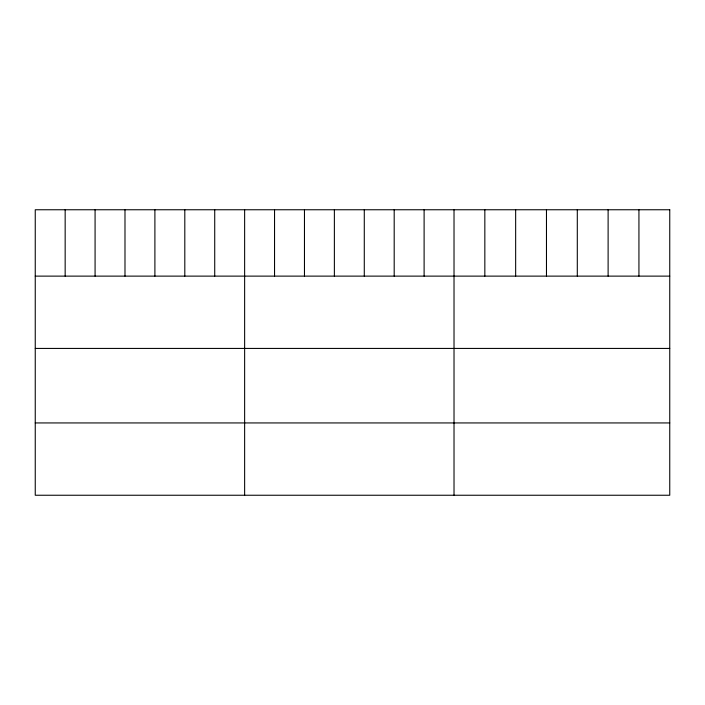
<?xml version="1.0" encoding="UTF-8"?>
<svg xmlns="http://www.w3.org/2000/svg" width="705" height="705" viewBox="0 0 705 705"><rect width="100%" height="100%" fill="white"/><g stroke="black" fill="none" stroke-linecap="round" stroke-linejoin="round"><path stroke-width="1.06" d="M35.25 276.122L669.75 276.122M35.25 348.429L669.75 348.429M35.25 422.938L669.75 422.938M638.933 209.755L638.933 276.122M608.115 209.755L608.115 276.122M577.298 209.755L577.298 276.122M546.472 209.755L546.472 276.122M515.655 209.755L515.655 276.122M484.837 209.755L484.837 276.122M454.02 209.755L454.02 495.245M424.11 209.755L424.11 276.122M394.192 209.755L394.192 276.122M364.282 209.755L364.282 276.122M334.373 209.755L334.373 276.122M304.463 209.755L304.463 276.122M274.545 209.755L274.545 276.122M244.635 209.755L244.635 495.245M214.725 209.755L214.725 276.122M184.807 209.755L184.807 276.122M154.897 209.755L154.897 276.122M124.988 209.755L124.988 276.122M95.078 209.755L95.078 276.122M65.16 209.755L65.16 276.122M669.75 209.755L35.25 209.755L35.25 495.245L669.75 495.245L669.75 209.755"/></g></svg>
